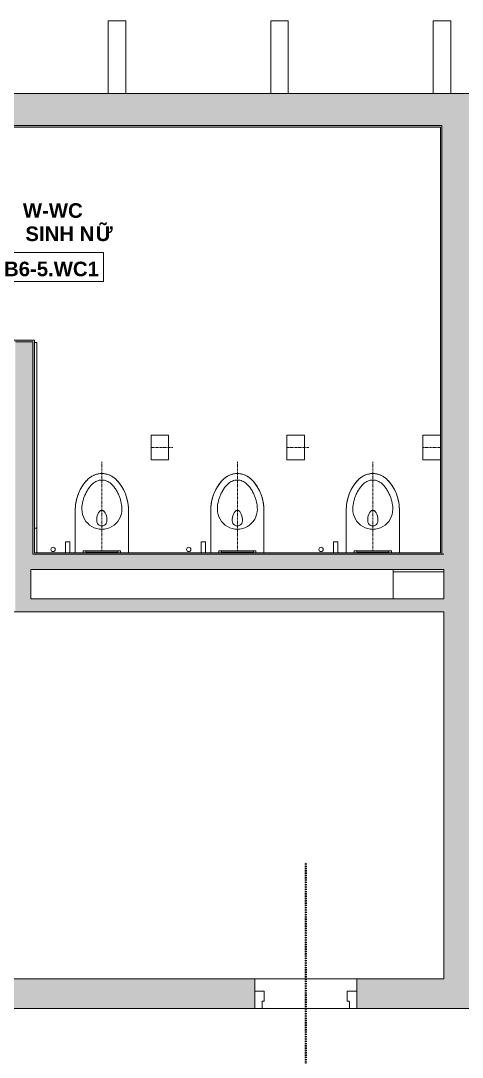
# Model space of a CAD drawing. Header units: millimetres. Extents: x -34669 to 32595, y 16058 to 152521.
# Drawn here: x 1431 to 4466, y 68377 to 75497 of the extents above; entities that cross this region are included whole.
import ezdxf

# ---------------------------------------------------------------- set-up
doc = ezdxf.new("R2010")
doc.units = ezdxf.units.MM
doc.linetypes.add('Dash', pattern=[6.35, 3.175, -3.175])
doc.linetypes.add('dash 1-1', pattern=[2, 1, -1])
for name, color, linetype, lineweight in [('A-AREA-IDEN', 2, 'Continuous', 9), ('A-DETL', 90, 'Continuous', 5), ('A-DETL-MBND', 5, 'Continuous', 5), ('A-DOOR', 31, 'Continuous', 5), ('A-FLOR', 192, 'Continuous', 5), ('A-GLAZ-CWMG', 51, 'Continuous', 5), ('A-WALL', 113, 'Continuous', 5), ('A-WALL-PATT', 111, 'Continuous', 5), ('P-SANR-FIXT', 6, 'Continuous', 5), ('P-SANR-FIXT-HDLN', 131, 'Dash', 5)]:
    doc.layers.add(name, color=color, linetype=linetype, lineweight=lineweight)
doc.styles.add('Arial_B', font='arialbd.ttf', dxfattribs={"height": 100})
doc.styles.add('Arial_B_1', font='arialbd.ttf', dxfattribs={"height": 100})

# ---------------------------------------------------------------- blocks, each defined once
blk = doc.blocks.new('Rectangular Mullion - TWOG-PROFILE-Mullion-120X500-11979637-5th Traffic Floor Plan - Pedestrian')
at = {"layer": 'A-GLAZ-CWMG'}
for p, q in [((-60, -250), (-60, 250)), ((-60, 250), (60, 250)), ((60, 250), (60, -250)), ((60, -250), (-60, -250))]:
    blk.add_line(p, q, dxfattribs=at)
blk = doc.blocks.new('TOILET PAPER DISPENSER - DS708PAS-8196662-5th Traffic Floor Plan - Pedestrian')
at = {"layer": 'P-SANR-FIXT', "color": 7}
for p, q in [((85, 0), (-85, 0)), ((-85, 0), (-85, -120)), ((-85, -120), (-85, 0)), ((-85, 0), (85, 0)), ((85, -120), (85, 0)), ((85, 0), (85, -120)), ((-85, -120), (85, -120)), ((85, -120), (-85, -120))]:
    blk.add_line(p, q, dxfattribs=at)
at = {"layer": 'P-SANR-FIXT-HDLN', "color": 7}
blk.add_line((0, 0), (0, -150), dxfattribs=at)
blk = doc.blocks.new('TWOG_Plumbing Accessory Bidet Spray-GEN-UN - THX20NBPIV-V17-5th Traffic Floor Plan - Pedestrian')
at = {"layer": 'P-SANR-FIXT', "color": 7}
for p, q in [((-15, 75), (-15, 0)), ((15, 75), (-15, 75)), ((15, 0), (15, 75))]:
    blk.add_line(p, q, dxfattribs=at)
for start, end in [(0, 180), (180, 360)]:
    blk.add_arc((-100, 23.4), 15, start, end, dxfattribs=at)
blk = doc.blocks.new('TOTO-WC-WH - TOILET-V18-5th Traffic Floor Plan - Pedestrian')
at = {"layer": 'P-SANR-FIXT', "color": 7}
for p, q in [((-182.5, -300), (-182.5, 0)), ((-182.5, 0), (-182.5, -300)), ((-127.5, 0), (-127.5, -15)), ((-110, -15), (-127.5, -15)), ((127.5, -15), (110, -15)), ((127.5, -15), (127.5, 0)), ((182.5, 0), (182.5, -300)), ((182.5, 0), (182.5, -300))]:
    blk.add_line(p, q, dxfattribs=at)
for centre, radius in [((0, -300), 137.5), ((0, -220.2), 35)]:
    blk.add_arc(centre, radius, 360, 180, dxfattribs=at)
for points, knots in [([(-35, -220.2), (-36, -233.8), (-30.7, -267.6), (-12.3, -292), (0, -292)], [0, 0, 0, 0, 0.0856719, 0.1699366, 0.1699366, 0.1699366, 0.1699366]), ([(35, -220.2), (36, -233.8), (30.7, -267.6), (12.3, -292), (0, -292)], [0, 0, 0, 0, 0.0856719, 0.1699366, 0.1699366, 0.1699366, 0.1699366]), ([(0, -545), (-8.6, -544.9), (-25, -543.5), (-43.9, -538), (-58, -531.9), (-68.1, -526.5), (-77.7, -520.3), (-89.9, -511.2), (-104, -498.3), (-119, -481), (-132.3, -462.4), (-143.9, -443.1), (-153.7, -423.7), (-164.7, -398.1), (-174.6, -366.9), (-181.2, -331.6), (-182.5, -310.1), (-182.5, -300)], [-1, -1, -1, -1, -0.9375, -0.875, -0.84375, -0.8125, -0.78125, -0.75, -0.6875, -0.625, -0.5625, -0.5, -0.4375, -0.375, -0.25, -0.125, 0, 0, 0, 0]), ([(-182.5, -300), (-182.5, -338.1), (-163, -438.6), (-72.5, -545), (0, -545)], [0, 0, 0, 0, 0.3064, 0.6503698, 0.6503698, 0.6503698, 0.6503698]), ([(-137.5, -300), (-137.5, -311.9), (-135.8, -332), (-129, -361.7), (-121.4, -385), (-111, -409.1), (-97.6, -433.6), (-81.6, -456.1), (-65.1, -473.5), (-49.1, -485.8), (-34, -493.8), (-18.1, -498.8), (-6.3, -500), (0, -500)], [0, 0, 0, 0, 0.118249, 0.1773736, 0.2364981, 0.2956226, 0.3547471, 0.4138717, 0.4729962, 0.5173396, 0.561683, 0.6060264, 0.6503698, 0.6503698, 0.6503698, 0.6503698]), ([(182.5, -300), (182.5, -310.1), (181.2, -331.6), (174.6, -366.9), (164.7, -398.1), (153.7, -423.7), (143.9, -443.1), (132.3, -462.4), (119, -481), (104, -498.3), (89.9, -511.2), (77.7, -520.3), (68.1, -526.5), (58, -531.9), (43.9, -538), (25, -543.5), (8.6, -544.9), (0, -545)], [-1, -1, -1, -1, -0.875, -0.75, -0.625, -0.5625, -0.5, -0.4375, -0.375, -0.3125, -0.25, -0.21875, -0.1875, -0.15625, -0.125, -0.0625, 0, 0, 0, 0]), ([(137.5, -300), (137.5, -311.9), (135.8, -332), (129, -361.7), (121.4, -385), (111, -409.1), (97.6, -433.6), (81.6, -456.1), (65.1, -473.5), (49.1, -485.8), (34, -493.8), (18.1, -498.8), (6.3, -500), (0, -500)], [0, 0, 0, 0, 0.118249, 0.1773736, 0.2364981, 0.2956226, 0.3547471, 0.4138717, 0.4729962, 0.5173396, 0.561683, 0.6060264, 0.6503698, 0.6503698, 0.6503698, 0.6503698]), ([(182.5, -300), (182.5, -338.1), (163, -438.6), (72.5, -545), (0, -545)], [0, 0, 0, 0, 0.3064, 0.6503698, 0.6503698, 0.6503698, 0.6503698])]:
    blk.add_open_spline(points, degree=3, knots=knots, dxfattribs=at)
at = {"layer": 'P-SANR-FIXT-HDLN', "color": 7}
for p, q in [((0, -4), (0, 0)), ((0, -625), (0, -15))]:
    blk.add_line(p, q, dxfattribs=at)
blk = doc.blocks.new('TOILET PAPER DISPENSER - DS708PAS-V19-5th Traffic Floor Plan - Pedestrian')
at = {"layer": 'P-SANR-FIXT', "color": 7}
for p, q in [((85, 0), (-85, 0)), ((-85, 0), (-85, -120)), ((-85, -120), (-85, 0)), ((-85, 0), (85, 0)), ((85, -120), (85, 0)), ((85, 0), (85, -120))]:
    blk.add_line(p, q, dxfattribs=at)
at = {"layer": 'P-SANR-FIXT-HDLN', "color": 7}
blk.add_line((0, 0), (0, -120), dxfattribs=at)
blk = doc.blocks.new('TOTO-WC-WH - TOILET-V20-5th Traffic Floor Plan - Pedestrian')
at = {"layer": 'P-SANR-FIXT', "color": 7}
for p, q in [((-182.5, -300), (-182.5, 0)), ((-182.5, 0), (-182.5, -300)), ((-127.5, 0), (-127.5, -15)), ((-110, -15), (-127.5, -15)), ((127.5, -15), (110, -15)), ((127.5, -15), (127.5, 0)), ((182.5, 0), (182.5, -300)), ((182.5, 0), (182.5, -300))]:
    blk.add_line(p, q, dxfattribs=at)
for centre, radius in [((0, -300), 137.5), ((0, -220.2), 35)]:
    blk.add_arc(centre, radius, 360, 180, dxfattribs=at)
for points, knots in [([(-35, -220.2), (-36, -233.8), (-30.7, -267.6), (-12.3, -292), (0, -292)], [0, 0, 0, 0, 0.0856719, 0.1699366, 0.1699366, 0.1699366, 0.1699366]), ([(35, -220.2), (36, -233.8), (30.7, -267.6), (12.3, -292), (0, -292)], [0, 0, 0, 0, 0.0856719, 0.1699366, 0.1699366, 0.1699366, 0.1699366]), ([(0, -545), (-8.6, -544.9), (-25, -543.5), (-43.9, -538), (-58, -531.9), (-68.1, -526.5), (-77.7, -520.3), (-89.9, -511.2), (-104, -498.3), (-119, -481), (-132.3, -462.4), (-143.9, -443.1), (-153.7, -423.7), (-164.7, -398.1), (-174.6, -366.9), (-181.2, -331.6), (-182.5, -310.1), (-182.5, -300)], [-1, -1, -1, -1, -0.9375, -0.875, -0.84375, -0.8125, -0.78125, -0.75, -0.6875, -0.625, -0.5625, -0.5, -0.4375, -0.375, -0.25, -0.125, 0, 0, 0, 0]), ([(-182.5, -300), (-182.5, -338.1), (-163, -438.6), (-72.5, -545), (0, -545)], [0, 0, 0, 0, 0.3064, 0.6503698, 0.6503698, 0.6503698, 0.6503698]), ([(-137.5, -300), (-137.5, -311.9), (-135.8, -332), (-129, -361.7), (-121.4, -385), (-111, -409.1), (-97.6, -433.6), (-81.6, -456.1), (-65.1, -473.5), (-49.1, -485.8), (-34, -493.8), (-18.1, -498.8), (-6.3, -500), (0, -500)], [0, 0, 0, 0, 0.118249, 0.1773736, 0.2364981, 0.2956226, 0.3547471, 0.4138717, 0.4729962, 0.5173396, 0.561683, 0.6060264, 0.6503698, 0.6503698, 0.6503698, 0.6503698]), ([(182.5, -300), (182.5, -310.1), (181.2, -331.6), (174.6, -366.9), (164.7, -398.1), (153.7, -423.7), (143.9, -443.1), (132.3, -462.4), (119, -481), (104, -498.3), (89.9, -511.2), (77.7, -520.3), (68.1, -526.5), (58, -531.9), (43.9, -538), (25, -543.5), (8.6, -544.9), (0, -545)], [-1, -1, -1, -1, -0.875, -0.75, -0.625, -0.5625, -0.5, -0.4375, -0.375, -0.3125, -0.25, -0.21875, -0.1875, -0.15625, -0.125, -0.0625, 0, 0, 0, 0]), ([(137.5, -300), (137.5, -311.9), (135.8, -332), (129, -361.7), (121.4, -385), (111, -409.1), (97.6, -433.6), (81.6, -456.1), (65.1, -473.5), (49.1, -485.8), (34, -493.8), (18.1, -498.8), (6.3, -500), (0, -500)], [0, 0, 0, 0, 0.118249, 0.1773736, 0.2364981, 0.2956226, 0.3547471, 0.4138717, 0.4729962, 0.5173396, 0.561683, 0.6060264, 0.6503698, 0.6503698, 0.6503698, 0.6503698]), ([(182.5, -300), (182.5, -338.1), (163, -438.6), (72.5, -545), (0, -545)], [0, 0, 0, 0, 0.3064, 0.6503698, 0.6503698, 0.6503698, 0.6503698])]:
    blk.add_open_spline(points, degree=3, knots=knots, dxfattribs=at)
at = {"layer": 'P-SANR-FIXT-HDLN', "color": 7}
for p, q in [((0, -4), (0, 0)), ((0, -625), (0, -15))]:
    blk.add_line(p, q, dxfattribs=at)
blk = doc.blocks.new('TWOG_Plumbing Accessory Bidet Spray-GEN-UN - THX20NBPIV-V21-5th Traffic Floor Plan - Pedestrian')
at = {"layer": 'P-SANR-FIXT', "color": 7}
for p, q in [((-15, 75), (-15, 0)), ((15, 75), (-15, 75)), ((15, 0), (15, 75)), ((-15, 0), (-14.5, 0)), ((14.5, 0), (15, 0))]:
    blk.add_line(p, q, dxfattribs=at)
for start, end in [(0, 180), (180, 360)]:
    blk.add_arc((-100, 23.4), 15, start, end, dxfattribs=at)
blk = doc.blocks.new('TOTO-WC-WH - TOILET-V22-5th Traffic Floor Plan - Pedestrian')
at = {"layer": 'P-SANR-FIXT', "color": 7}
for p, q in [((-182.5, -300), (-182.5, 0)), ((-182.5, 0), (-182.5, -300)), ((-127.5, 0), (-127.5, -15)), ((-110, -15), (-127.5, -15)), ((127.5, -15), (110, -15)), ((127.5, -15), (127.5, 0)), ((182.5, 0), (182.5, -300)), ((182.5, 0), (182.5, -300))]:
    blk.add_line(p, q, dxfattribs=at)
for centre, radius in [((0, -300), 137.5), ((0, -220.2), 35)]:
    blk.add_arc(centre, radius, 360, 180, dxfattribs=at)
for points, knots in [([(-35, -220.2), (-36, -233.8), (-30.7, -267.6), (-12.3, -292), (0, -292)], [0, 0, 0, 0, 0.0856719, 0.1699366, 0.1699366, 0.1699366, 0.1699366]), ([(35, -220.2), (36, -233.8), (30.7, -267.6), (12.3, -292), (0, -292)], [0, 0, 0, 0, 0.0856719, 0.1699366, 0.1699366, 0.1699366, 0.1699366]), ([(0, -545), (-8.6, -544.9), (-25, -543.5), (-43.9, -538), (-58, -531.9), (-68.1, -526.5), (-77.7, -520.3), (-89.9, -511.2), (-104, -498.3), (-119, -481), (-132.3, -462.4), (-143.9, -443.1), (-153.7, -423.7), (-164.7, -398.1), (-174.6, -366.9), (-181.2, -331.6), (-182.5, -310.1), (-182.5, -300)], [-1, -1, -1, -1, -0.9375, -0.875, -0.84375, -0.8125, -0.78125, -0.75, -0.6875, -0.625, -0.5625, -0.5, -0.4375, -0.375, -0.25, -0.125, 0, 0, 0, 0]), ([(-182.5, -300), (-182.5, -338.1), (-163, -438.6), (-72.5, -545), (0, -545)], [0, 0, 0, 0, 0.3064, 0.6503698, 0.6503698, 0.6503698, 0.6503698]), ([(-137.5, -300), (-137.5, -311.9), (-135.8, -332), (-129, -361.7), (-121.4, -385), (-111, -409.1), (-97.6, -433.6), (-81.6, -456.1), (-65.1, -473.5), (-49.1, -485.8), (-34, -493.8), (-18.1, -498.8), (-6.3, -500), (0, -500)], [0, 0, 0, 0, 0.118249, 0.1773736, 0.2364981, 0.2956226, 0.3547471, 0.4138717, 0.4729962, 0.5173396, 0.561683, 0.6060264, 0.6503698, 0.6503698, 0.6503698, 0.6503698]), ([(182.5, -300), (182.5, -310.1), (181.2, -331.6), (174.6, -366.9), (164.7, -398.1), (153.7, -423.7), (143.9, -443.1), (132.3, -462.4), (119, -481), (104, -498.3), (89.9, -511.2), (77.7, -520.3), (68.1, -526.5), (58, -531.9), (43.9, -538), (25, -543.5), (8.6, -544.9), (0, -545)], [-1, -1, -1, -1, -0.875, -0.75, -0.625, -0.5625, -0.5, -0.4375, -0.375, -0.3125, -0.25, -0.21875, -0.1875, -0.15625, -0.125, -0.0625, 0, 0, 0, 0]), ([(137.5, -300), (137.5, -311.9), (135.8, -332), (129, -361.7), (121.4, -385), (111, -409.1), (97.6, -433.6), (81.6, -456.1), (65.1, -473.5), (49.1, -485.8), (34, -493.8), (18.1, -498.8), (6.3, -500), (0, -500)], [0, 0, 0, 0, 0.118249, 0.1773736, 0.2364981, 0.2956226, 0.3547471, 0.4138717, 0.4729962, 0.5173396, 0.561683, 0.6060264, 0.6503698, 0.6503698, 0.6503698, 0.6503698]), ([(182.5, -300), (182.5, -338.1), (163, -438.6), (72.5, -545), (0, -545)], [0, 0, 0, 0, 0.3064, 0.6503698, 0.6503698, 0.6503698, 0.6503698])]:
    blk.add_open_spline(points, degree=3, knots=knots, dxfattribs=at)
at = {"layer": 'P-SANR-FIXT-HDLN', "color": 7}
for p, q in [((0, -4), (0, 0)), ((0, -625), (0, -15))]:
    blk.add_line(p, q, dxfattribs=at)
blk = doc.blocks.new('TOTO-FLUSH PANEL - MB005DG-9765370-5th Traffic Floor Plan - Pedestrian')
at = {"layer": 'P-SANR-FIXT', "color": 7}
for p, q in [((-110, 11), (110, 11)), ((-110, 11), (-110, 0)), ((110, 0), (110, 11)), ((110, 0), (-110, 0))]:
    blk.add_line(p, q, dxfattribs=at)
blk = doc.blocks.new('DP4-D101 - DP4-D101-12537075-5th Traffic Floor Plan - Pedestrian')
at = {"layer": 'A-DOOR'}
for p, q in [((-347, 17.5), (-288, 17.5)), ((-285, 14.5), (-285, -49.5)), ((285, -49.5), (285, 14.5)), ((288, 17.5), (347, 17.5)), ((-300, -55.5), (-300, -99.5)), ((-288, -52.5), (-297, -52.5)), ((297, -52.5), (288, -52.5)), ((300, -99.5), (300, -55.5)), ((-303, -102.5), (-347, -102.5)), ((347, -102.5), (303, -102.5))]:
    blk.add_line(p, q, dxfattribs=at)
for centre, start, end in [((-347, 14.5), 90, 180), ((-347, 14.5), 90, 180), ((-288, 14.5), 0, 90), ((-288, 14.5), 0, 90), ((288, 14.5), 90, 180), ((288, 14.5), 90, 180), ((347, 14.5), 0, 90), ((347, 14.5), 0, 90), ((-297, -55.5), 90, 180), ((-288, -49.5), 270, 0), ((-288, -49.5), 270, 0), ((288, -49.5), 180, 270), ((288, -49.5), 180, 270), ((297, -55.5), 0, 90), ((-347, -99.5), 179.96388, 270), ((-347, -99.5), 179.96388, 218.55079), ((-347, -99.5), 231.41309, 270), ((-303, -99.5), 270, 359.99999), ((-303, -99.5), 270, 0), ((303, -99.5), 180.00001, 270), ((303, -99.5), 180, 270), ((347, -99.5), 270, 0.03612), ((347, -99.5), 270, 308.58691), ((347, -99.5), 321.44921, 0.03612)]:
    blk.add_arc(centre, 3, start, end, dxfattribs=at)
blk = doc.blocks.new('Room Tag - Room Tag-8377849-5th Traffic Floor Plan - Pedestrian')
at = {"layer": 'A-AREA-IDEN'}
for p, q in [((-7, -0.80625), (-7, -4.80625)), ((-7, -0.80625), (7, -0.80625)), ((7, -0.80625), (7, -4.80625)), ((-7, -4.80625), (7, -4.80625))]:
    blk.add_line(p, q, dxfattribs=at)

msp = doc.modelspace()

# ---------------------------------------------------------------- hatches: boundary and pattern name
at = {"layer": 'A-WALL-PATT'}
h = msp.add_hatch(color=256, dxfattribs=at)
h.paths.add_polyline_path([(4545.1, 74777), (6145.1, 74777), (6145.1, 74997), (1104.2, 74997), (1104.2, 74777), (4325.1, 74777)])
h.paths.add_polyline_path([(-2974.9, 74777), (-2252.3, 74777), (-2252.3, 74997), (-2974.9, 74997), (-2974.9, 74907.8)])
h = msp.add_hatch(color=256, dxfattribs=at)
h.paths.add_polyline_path([(-2964.9, 74767), (-2252.3, 74767), (-2252.3, 74777), (-2964.9, 74777)])
h.paths.add_polyline_path([(4325.1, 74767), (4325.1, 74777), (1104.2, 74777), (1104.2, 74767), (4315.1, 74767)])
for points in [[(4325.1, 71832), (4325.1, 74767), (4315.1, 74767), (4315.1, 71832)], [(4340.1, 71832), (4545.1, 71832), (4545.1, 74777), (4325.1, 74777), (4325.1, 71832)], [(1395.1, 73292), (1515.1, 73292), (1515.1, 73302), (1385.1, 73302), (1385.1, 73292)], [(1515.1, 71832), (1515.1, 73292), (1395.1, 73292), (1395.1, 71832)], [(1525.1, 71842), (1525.1, 73302), (1515.1, 73302), (1515.1, 71842)], [(1515.1, 71832), (4315.1, 71832), (4315.1, 71842), (1515.1, 71842)], [(1515.1, 71727), (4340.1, 71727), (4340.1, 71832), (1395.1, 71832), (1395.1, 71727), (1500.1, 71727)], [(4545.1, 68712), (4545.1, 71832), (4340.1, 71832), (4340.1, 68712)], [(1500.1, 71527), (1500.1, 71727), (1395.1, 71727), (1395.1, 71527)], [(1500.1, 71437), (4340.1, 71437), (4340.1, 71527), (1395.1, 71527), (1395.1, 71437)]]:
    msp.add_hatch(color=256, dxfattribs=at).paths.add_polyline_path(points)
h = msp.add_hatch(color=256, dxfattribs=at)
h.paths.add_polyline_path([(-2192.8, 68712), (3040.1, 68712), (3040.1, 68917), (-2569.9, 68917), (-2569.9, 68712)])
h.paths.add_polyline_path([(3740.1, 68712), (4340.1, 68712), (4340.1, 68917), (3740.1, 68917)])

# ---------------------------------------------------------------- linework, layer by layer
at = {"layer": 'A-DETL', "linetype": 'dash 1-1', "lineweight": 40}
msp.add_line((3390.1, 69715.5), (3390.1, 67415.5), dxfattribs=at)
at = {"layer": 'A-DETL-MBND'}
for p, q in [((1543.1, 72012), (1525.1, 72012)), ((3990.1, 71712), (4340.1, 71712)), ((3740.1, 68917), (3040.1, 68917))]:
    msp.add_line(p, q, dxfattribs=at)
at = {"layer": 'A-FLOR'}
for p, q in [((1543.1, 73287), (1525.1, 73287)), ((1543.1, 71841.9), (1543.1, 73287)), ((3990.1, 71527), (3990.1, 71727)), ((3740.1, 68917), (3040.1, 68917)), ((3043.1, 68712), (3040.1, 68712)), ((3693.1, 68712), (3087.1, 68712)), ((3740.1, 68712), (3737.1, 68712))]:
    msp.add_line(p, q, dxfattribs=at)
at = {"layer": 'A-WALL', "lineweight": 15}
for p, q in [((7745.1, 74997), (768.4, 74997)), ((-2974.9, 74777), (4325.1, 74777)), ((-2964.9, 74767), (4315.1, 74767)), ((4325.1, 74777), (768.4, 74777)), ((4315.1, 74767), (4315.1, 71842)), ((4325.1, 74777), (4325.1, 71832)), ((4325.1, 71832), (4325.1, 74777)), ((1525.1, 73302), (1385.1, 73302)), ((1395.1, 73292), (1515.1, 73292)), ((1515.1, 73292), (1515.1, 71832)), ((1525.1, 71842), (1525.1, 73302)), ((4315.1, 71842), (1525.1, 71842)), ((4340.1, 71832), (1515.1, 71832)), ((1500.1, 71727), (4340.1, 71727)), ((1500.1, 71527), (1500.1, 71727)), ((4340.1, 71727), (4340.1, 71527)), ((4340.1, 71527), (1500.1, 71527)), ((-1329.9, 71437), (4340.1, 71437)), ((4340.1, 71437), (4340.1, 68917)), ((3040.1, 68917), (-1329.9, 68917)), ((3040.1, 68712), (3040.1, 68917)), ((4340.1, 68917), (3740.1, 68917)), ((3740.1, 68917), (3740.1, 68712)), ((-2569.9, 68712), (3040.1, 68712)), ((3740.1, 68712), (4595.1, 68712))]:
    msp.add_line(p, q, dxfattribs=at)

# ---------------------------------------------------------------- block references
at = {"layer": 'A-AREA-IDEN', "xscale": 49.99999999999998, "yscale": 49.99999999999998, "zscale": 49.99999999999998}
msp.add_blockref('Room Tag - Room Tag-8377849-5th Traffic Floor Plan - Pedestrian', (1651.2, 73946), dxfattribs=at)
at = {"layer": 'A-DOOR'}
msp.add_blockref('DP4-D101 - DP4-D101-12537075-5th Traffic Floor Plan - Pedestrian', (3390.1, 68814.5), dxfattribs=at)
at = {"layer": 'A-GLAZ-CWMG', "extrusion": (0, 0, -1)}
for p in [(-2093.4, 75247), (-3210.1, 75247), (-4326.7, 75247)]:
    msp.add_blockref('Rectangular Mullion - TWOG-PROFILE-Mullion-120X500-11979637-5th Traffic Floor Plan - Pedestrian', p, dxfattribs=at)
at = {"layer": 'P-SANR-FIXT', "color": 7}
for name, p, rotation in [('TOILET PAPER DISPENSER - DS708PAS-8196662-5th Traffic Floor Plan - Pedestrian', (2327.1, 72566.1), 90.00000000000058), ('TOILET PAPER DISPENSER - DS708PAS-8196662-5th Traffic Floor Plan - Pedestrian', (3261.1, 72565.1), 90.00000000000058), ('TOILET PAPER DISPENSER - DS708PAS-V19-5th Traffic Floor Plan - Pedestrian', (4195.1, 72566.1), 90.00000000000058), ('TOTO-WC-WH - TOILET-V18-5th Traffic Floor Plan - Pedestrian', (1989.1, 71842), 179.9999832695217), ('TOTO-WC-WH - TOILET-V22-5th Traffic Floor Plan - Pedestrian', (2920.1, 71842), 179.9999832695217), ('TOTO-WC-WH - TOILET-V20-5th Traffic Floor Plan - Pedestrian', (3851.1, 71842), 179.9999832695217), ('TOTO-FLUSH PANEL - MB005DG-9765370-5th Traffic Floor Plan - Pedestrian', (1989.1, 71857), 180), ('TOTO-FLUSH PANEL - MB005DG-9765370-5th Traffic Floor Plan - Pedestrian', (2920.1, 71857), 180), ('TOTO-FLUSH PANEL - MB005DG-9765370-5th Traffic Floor Plan - Pedestrian', (3851.1, 71857), 180)]:
    msp.add_blockref(name, p, dxfattribs=dict(at, rotation=rotation))
for name, p in [('TWOG_Plumbing Accessory Bidet Spray-GEN-UN - THX20NBPIV-V17-5th Traffic Floor Plan - Pedestrian', (1753.6, 71842)), ('TWOG_Plumbing Accessory Bidet Spray-GEN-UN - THX20NBPIV-V21-5th Traffic Floor Plan - Pedestrian', (2686.1, 71842)), ('TWOG_Plumbing Accessory Bidet Spray-GEN-UN - THX20NBPIV-V17-5th Traffic Floor Plan - Pedestrian', (3595.6, 71842))]:
    msp.add_blockref(name, p, dxfattribs=at)

# ---------------------------------------------------------------- texts
at = {"layer": 'A-AREA-IDEN', "char_height": 100, "attachment_point": 1}
for s, insert, width, style in [('W-WC', (1446.4, 74243.4), 493.038, 'Arial_B'), (' SINH N', (1424.7, 74083.7), 633.333, 'Arial_B'), ('\\fArial|b1|i0|c254|p34|;Ữ', (1947.2, 74083.7), 144.304, 'Arial_B_1'), ('B6-5.WC1', (1316.8, 73842.2), 797.679, 'Arial_B')]:
    msp.add_mtext(s, dxfattribs=dict(at, insert=insert, width=width, style=style))

doc.saveas('drawing.dxf')
